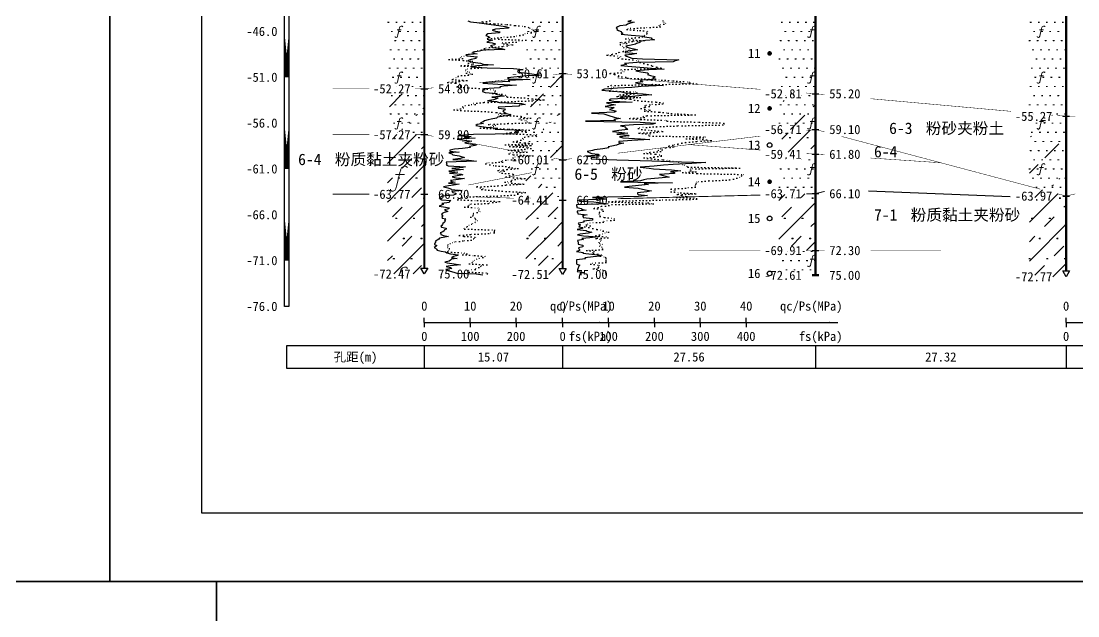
# Model space of a CAD drawing. Extents: x -37 to 3540, y -1485 to 297.
# Drawn here: x 659.1 to 889.5, y -601.5 to -471.7 of the extents above; entities that cross this region are included whole.
import ezdxf
from ezdxf.enums import TextEntityAlignment as Align

# ---------------------------------------------------------------- set-up
doc = ezdxf.new("R2010")
doc.units = 0
doc.linetypes.add('DOT', pattern=[6.35, 0, -6.35])
doc.layers.get('0').update_dxf_attribs({"linetype": 'CONTINUOUS'})
for name, color, linetype in [('CURVE', 200, 'CONTINUOUS'), ('FRAME', 7, 'CONTINUOUS'), ('HOLE', 41, 'CONTINUOUS'), ('RULER', 7, 'CONTINUOUS'), ('SAMPLE', 1, 'CONTINUOUS'), ('STRATUM', 241, 'CONTINUOUS')]:
    doc.layers.add(name, color=color, linetype=linetype)
doc.layers.add('HATCH', color=7, linetype='CONTINUOUS', lineweight=13)
doc.styles.add('ST', font='')
doc.styles.get('ST').set_extended_font_data('SimSun')
pattern_1 = [(82.875, (850.5993, -595.206), (0.000369, 10.0001764), [0.0893, -80.5337]), (143.13, (850.7003, -595.2818), (-29.999964, 20.000054), [0.12627, -49.87373]), (172.875, (850.8775, -595.304), (-70.000246, 9.99966), [0.17857, -80.44443]), (206.565, (851.056, -595.2147), (-9.9997, -9.99969), [0.19954, -22.16046]), (243.435, (851.145, -595.0363), (9e-06, -9.9997), [0.19954, -22.16146]), (255.964, (851.2345, -594.679), (-0.0002, -9.9995), [0.36813, -40.86287]), (255.964, (851.5445, -593.439), (-0.0002, -9.9995), [1.2784, -39.9526]), (255.964, (851.613, -593.165), (-0.0002, -9.9995), [0.28235, -40.94865]), (216.87, (851.8032, -592.9108), (-9.999982, -10.000018), [0.12627, -49.87373]), (243.435, (851.702, -592.9865), (9e-06, -9.9997), [0.19954, -22.16146]), (206.565, (851.9817, -592.8215), (-9.9997, -9.99969), [0.19954, -22.16046]), (172.875, (852.1589, -592.8437), (-70.000246, 9.99966), [0.17857, -80.44443]), (143.13, (852.26, -592.9194), (-29.999964, 20.000054), [0.12627, -49.87373]), (82.875, (852.2488, -593.008), (0.000369, 10.0001764), [0.0893, -80.5337]), (0, (851.104, -593.66), (0, 10), [0.89286, -9.10714]), (0, (851.4589, -594), (1, 2), [0, -1.75]), (0, (851.4339, -593.975), (1, 2), [0, -1.75]), (0, (851.4339, -594), (1, 2), [0, -1.75]), (0, (851.4089, -594), (1, 2), [0, -1.75]), (0, (851.4339, -594.025), (1, 2), [0, -1.75])]
pattern_2 = [(45, (851.434, -594), (-2e-06, 15.39996), [4.3383, -17.4406]), (45, (857.622, -587.777), (-2e-06, 15.39996), [4.3861, -17.3928]), (45, (862.582, -582.819), (-2e-06, 15.39996), [3.99, -17.789]), (26.565, (851.434, -586.3), (15.4, 15.4), [0.2123, -34.2231]), (36.87, (852.974, -584.76), (15.4, 15.4), [0.435, -76.565]), (315, (859.134, -578.653), (15.39996, 3e-06), [0.0727, -21.7062]), (26.565, (859.134, -594), (15.4, 15.4), [0.3184, -34.117]), (26.565, (860.674, -592.46), (15.4, 15.4), [0.2316, -34.2038]), (90, (861.444, -591.69), (-15.4, -1e-06), [0.0633, -15.3367]), (26.565, (862.214, -590.92), (15.4, 15.4), [0.2002, -68.6707]), (36.87, (863.754, -589.38), (15.4, 15.4), [0.2435, -76.7565]), (45, (865.294, -587.84), (-5e-07, 15.39996), [0.24, -21.5388]), (315, (866.645, -586.195), (15.39996, 3e-06), [0.0727, -21.7062]), (36.87, (854.514, -583.22), (15.4, 15.4), [0.2249, -76.7751]), (53.13, (856.054, -581.68), (30.8, 46.2), [0.2956, -76.7044]), (53.13, (857.594, -580.14), (30.8, 46.2), [0.2777, -76.7223])]
pattern_3 = [(45, (851.434, -594), (-4.24264, 4.24264), [10, 0]), (45, (852.495, -597.182), (-2.12132, 6.36396), [3, -3])]
pattern_4 = [(82.875, (849.5977, -596.6533), (0.00081, 22.00039), [0.1964, -177.1742]), (143.13, (849.82, -596.82), (-65.99992, 44.00012), [0.2778, -109.7222]), (172.875, (850.2098, -596.8687), (-154.00054, 21.999253), [0.3929, -176.9777]), (206.565, (850.602, -596.672), (-21.99935, -21.9993), [0.439, -48.753]), (243.435, (850.799, -596.28), (2e-05, -21.9993), [0.439, -48.7552]), (255.964, (850.995, -595.494), (-0.00044, -21.9989), [0.8099, -89.8983]), (255.964, (851.677, -592.7656), (-0.00044, -21.9989), [2.8124, -87.8958]), (255.964, (851.828, -592.163), (-0.00044, -21.9989), [0.6212, -90.087]), (216.87, (852.2465, -591.6037), (-21.99996, -22.00004), [0.2778, -109.7222]), (243.435, (852.024, -591.77), (2e-05, -21.9993), [0.439, -48.7552]), (206.565, (852.639, -591.407), (-21.99935, -21.9993), [0.439, -48.753]), (172.875, (853.029, -591.456), (-154.00054, 21.999253), [0.3929, -176.9777]), (143.13, (853.251, -591.6228), (-65.99992, 44.00012), [0.2778, -109.7222]), (82.875, (853.2268, -591.8177), (0.00081, 22.00039), [0.1964, -177.1742]), (0, (850.708, -593.252), (0, 22), [1.9643, -20.0357]), (0, (851.489, -594), (2.2, 4.4), [0, -3.85]), (0, (851.434, -593.945), (2.2, 4.4), [0, -3.85]), (0, (851.434, -594), (2.2, 4.4), [0, -3.85]), (0, (851.379, -594), (2.2, 4.4), [0, -3.85]), (0, (851.434, -594.055), (2.2, 4.4), [0, -3.85])]

# ---------------------------------------------------------------- blocks, each defined once
blk = doc.blocks.new('Arrow')
for points in [[(-3.984779, 0.348623), (0, 0), (-3.189535, 0)], [(-3.189535, 0), (0, 0), (-3.984779, -0.348623)]]:
    blk.add_solid(points)
blk = doc.blocks.new('SampleSoilUndisturbed')
at = {"const_width": 0.5}
blk.add_lwpolyline([(-0.25, 0, 1), (0.25, 0, 1)], format="xyb", close=True, dxfattribs=at)
blk = doc.blocks.new('SampleSoilDisturbed')
blk.add_circle((0, 0), 0.5)

msp = doc.modelspace()

# ---------------------------------------------------------------- hatches: boundary and pattern name
at = {"layer": 'HATCH'}
h = msp.add_hatch(dxfattribs=at)
h.set_pattern_fill('FS', color=142, style=0)
h.set_pattern_definition(pattern_1)
h.paths.add_polyline_path([(886.91, -465.3), (878.91, -465.6), (878.91, -491.78), (886.91, -492.5)])
h.paths.add_polyline_path([(874.85, -493.98), (884.4, -493.98), (884.4, -491.08), (874.85, -491.08)], flags=9)
h.paths.add_polyline_path([(874.84, -466.79), (884.4, -466.79), (884.4, -463.85), (874.84, -463.85)], flags=9)
h = msp.add_hatch(dxfattribs=at)
h.set_pattern_fill('FS', color=142, style=0)
h.set_pattern_definition(pattern_1)
h.paths.add_polyline_path([(747.02, -466.9), (739.02, -466.9), (739.02, -486.5), (747.02, -486.5)])
h.paths.add_polyline_path([(734.96, -487.99), (744.5, -487.99), (744.5, -485.09), (734.96, -485.09)], flags=9)
h.paths.add_polyline_path([(734.96, -468.39), (744.5, -468.39), (744.5, -465.49), (734.96, -465.49)], flags=9)
h = msp.add_hatch(dxfattribs=at)
h.set_pattern_fill('FS', color=142, style=0)
h.set_pattern_definition(pattern_1)
h.paths.add_polyline_path([(777.17, -468.99), (769.17, -468.43), (769.17, -484.07), (777.17, -483.19)])
h.paths.add_polyline_path([(765.1, -484.68), (774.65, -484.68), (774.65, -481.74), (765.1, -481.74)], flags=9)
h.paths.add_polyline_path([(765.1, -470.48), (774.65, -470.48), (774.65, -467.54), (765.1, -467.54)], flags=9)
h = msp.add_hatch(dxfattribs=at)
h.set_pattern_fill('FS', color=142, style=0)
h.set_pattern_definition(pattern_1)
h.paths.add_polyline_path([(832.28, -467.38), (824.28, -467.61), (824.28, -486.94), (832.28, -487.58)])
h.paths.add_polyline_path([(820.21, -489.07), (829.77, -489.07), (829.77, -486.13), (820.21, -486.13)], flags=9)
h.paths.add_polyline_path([(820.21, -468.86), (829.77, -468.86), (829.77, -465.95), (820.21, -465.95)], flags=9)
h = msp.add_hatch(dxfattribs=at)
h.set_pattern_fill('FS', color=142, style=0)
h.set_pattern_definition(pattern_1)
h.paths.add_polyline_path([(777.17, -483.19), (769.17, -484.07), (769.17, -500.53), (777.17, -501.99)])
h.paths.add_polyline_path([(759.47, -504.12), (786.15, -504.12), (786.15, -499.18), (759.47, -499.18)], flags=9)
h.paths.add_polyline_path([(765.1, -503.48), (774.65, -503.48), (774.65, -500.54), (765.1, -500.54)], flags=24)
h.paths.add_polyline_path([(765.1, -484.68), (774.65, -484.68), (774.65, -481.74), (765.1, -481.74)], flags=9)
h = msp.add_hatch(dxfattribs=at)
h.set_pattern_fill('SZFT', color=142, scale=2.2, style=0)
h.set_pattern_definition(pattern_2)
h.paths.add_polyline_path([(777.17, -483.19), (769.17, -484.07), (769.17, -500.53), (777.17, -501.99)])
h.paths.add_polyline_path([(759.47, -504.12), (786.15, -504.12), (786.15, -499.18), (759.47, -499.18)], flags=9)
h.paths.add_polyline_path([(765.1, -503.48), (774.65, -503.48), (774.65, -500.54), (765.1, -500.54)], flags=24)
h.paths.add_polyline_path([(765.1, -484.68), (774.65, -484.68), (774.65, -481.74), (765.1, -481.74)], flags=9)
h = msp.add_hatch(dxfattribs=at)
h.set_pattern_fill('FS', color=142, style=0)
h.set_pattern_definition(pattern_1)
h.paths.add_polyline_path([(747.02, -486.5), (739.02, -486.5), (739.02, -496.5), (747.02, -496.5)])
h.paths.add_polyline_path([(734.96, -497.99), (744.5, -497.99), (744.5, -495.09), (734.96, -495.09)], flags=9)
h.paths.add_polyline_path([(734.96, -487.99), (744.5, -487.99), (744.5, -485.09), (734.96, -485.09)], flags=9)
h = msp.add_hatch(dxfattribs=at)
h.set_pattern_fill('SZFT', color=142, scale=2.2, style=0)
h.set_pattern_definition(pattern_2)
h.paths.add_polyline_path([(747.02, -486.5), (739.02, -486.5), (739.02, -496.5), (747.02, -496.5)])
h.paths.add_polyline_path([(734.96, -497.99), (744.5, -497.99), (744.5, -495.09), (734.96, -495.09)], flags=9)
h.paths.add_polyline_path([(734.96, -487.99), (744.5, -487.99), (744.5, -485.09), (734.96, -485.09)], flags=9)
h = msp.add_hatch(dxfattribs=at)
h.set_pattern_fill('FS', color=142, style=0)
h.set_pattern_definition(pattern_1)
h.paths.add_polyline_path([(832.28, -487.58), (824.28, -486.94), (824.28, -496.34), (832.28, -495.38)])
h.paths.add_polyline_path([(820.21, -496.87), (829.77, -496.87), (829.77, -493.93), (820.21, -493.93)], flags=9)
h.paths.add_polyline_path([(820.21, -489.07), (829.77, -489.07), (829.77, -486.13), (820.21, -486.13)], flags=9)
h = msp.add_hatch(dxfattribs=at)
h.set_pattern_fill('SZFT', color=142, scale=2.2, style=0)
h.set_pattern_definition(pattern_2)
h.paths.add_polyline_path([(832.28, -487.58), (824.28, -486.94), (824.28, -496.34), (832.28, -495.38)])
h.paths.add_polyline_path([(820.21, -496.87), (829.77, -496.87), (829.77, -493.93), (820.21, -493.93)], flags=9)
h.paths.add_polyline_path([(820.21, -489.07), (829.77, -489.07), (829.77, -486.13), (820.21, -486.13)], flags=9)
h = msp.add_hatch(dxfattribs=at)
h.set_pattern_fill('FS', color=142, style=0)
h.set_pattern_definition(pattern_1)
h.paths.add_polyline_path([(886.91, -492.5), (878.91, -491.78), (878.91, -507.77), (886.91, -509.9)])
h.paths.add_polyline_path([(874.84, -511.39), (884.4, -511.39), (884.4, -508.45), (874.84, -508.45)], flags=9)
h.paths.add_polyline_path([(874.85, -493.98), (884.4, -493.98), (884.4, -491.08), (874.85, -491.08)], flags=9)
h = msp.add_hatch(dxfattribs=at)
h.set_pattern_fill('SZFT', color=142, scale=2.2, style=0)
h.set_pattern_definition(pattern_2)
h.paths.add_polyline_path([(886.91, -492.5), (878.91, -491.78), (878.91, -507.77), (886.91, -509.9)])
h.paths.add_polyline_path([(874.84, -511.39), (884.4, -511.39), (884.4, -508.45), (874.84, -508.45)], flags=9)
h.paths.add_polyline_path([(874.85, -493.98), (884.4, -493.98), (884.4, -491.08), (874.85, -491.08)], flags=9)
h = msp.add_hatch(dxfattribs=at)
h.set_pattern_fill('FZNT', color=32, style=0)
h.set_pattern_definition(pattern_3)
h.paths.add_polyline_path([(747.02, -496.5), (739.02, -496.5), (739.02, -509.5), (747.02, -509.5)])
h.paths.add_polyline_path([(734.95, -510.99), (744.51, -510.99), (744.51, -508.06), (734.95, -508.06)], flags=9)
h.paths.add_polyline_path([(734.96, -497.99), (744.5, -497.99), (744.5, -495.09), (734.96, -495.09)], flags=9)
h = msp.add_hatch(dxfattribs=at)
h.set_pattern_fill('FS', color=32, scale=2.2, style=0)
h.set_pattern_definition(pattern_4)
h.paths.add_polyline_path([(747.02, -496.5), (739.02, -496.5), (739.02, -509.5), (747.02, -509.5)])
h.paths.add_polyline_path([(734.95, -510.99), (744.51, -510.99), (744.51, -508.06), (734.95, -508.06)], flags=9)
h.paths.add_polyline_path([(734.96, -497.99), (744.5, -497.99), (744.5, -495.09), (734.96, -495.09)], flags=9)
h = msp.add_hatch(dxfattribs=at)
h.set_pattern_fill('FZNT', color=32, style=0)
h.set_pattern_definition(pattern_3)
h.paths.add_polyline_path([(832.28, -495.38), (824.28, -496.34), (824.28, -500.17), (832.28, -500.78)])
h.paths.add_polyline_path([(820.21, -502.27), (829.77, -502.27), (829.77, -499.33), (820.21, -499.33)], flags=9)
h.paths.add_polyline_path([(820.21, -496.87), (829.77, -496.87), (829.77, -493.93), (820.21, -493.93)], flags=9)
h = msp.add_hatch(dxfattribs=at)
h.set_pattern_fill('FS', color=32, scale=2.2, style=0)
h.set_pattern_definition(pattern_4)
h.paths.add_polyline_path([(832.28, -495.38), (824.28, -496.34), (824.28, -500.17), (832.28, -500.78)])
h.paths.add_polyline_path([(820.21, -502.27), (829.77, -502.27), (829.77, -499.33), (820.21, -499.33)], flags=9)
h.paths.add_polyline_path([(820.21, -496.87), (829.77, -496.87), (829.77, -493.93), (820.21, -493.93)], flags=9)
h = msp.add_hatch(dxfattribs=at)
h.set_pattern_fill('FS', color=142, style=0)
h.set_pattern_definition(pattern_1)
h.paths.add_polyline_path([(777.17, -501.99), (769.17, -500.53), (769.17, -504.66), (769.63, -505.02), (777.17, -510.79)])
h.paths.add_polyline_path([(759.47, -504.12), (786.15, -504.12), (786.15, -499.18), (759.47, -499.18)], flags=9)
h.paths.add_polyline_path([(765.1, -503.48), (774.65, -503.48), (774.65, -500.54), (765.1, -500.54)], flags=24)
h = msp.add_hatch(dxfattribs=at)
h.set_pattern_fill('FS', color=142, style=0)
h.set_pattern_definition(pattern_1)
h.paths.add_polyline_path([(832.28, -500.78), (824.28, -500.17), (824.28, -509.58), (832.28, -509.38)])
h.paths.add_polyline_path([(820.21, -510.87), (829.77, -510.87), (829.77, -507.93), (820.21, -507.93)], flags=9)
h.paths.add_polyline_path([(820.21, -502.27), (829.77, -502.27), (829.77, -499.33), (820.21, -499.33)], flags=9)
h = msp.add_hatch(dxfattribs=at)
h.set_pattern_fill('FZNT', color=32, style=0)
h.set_pattern_definition(pattern_3)
h.paths.add_polyline_path([(777.17, -510.79), (769.63, -505.02), (769.17, -504.66), (769.17, -526.99), (777.17, -526.99), (776.42, -525.69), (777.17, -525.69)])
h.paths.add_polyline_path([(765.1, -528.47), (774.65, -528.47), (774.65, -525.56), (765.1, -525.56)], flags=9)
h.paths.add_polyline_path([(765.1, -512.28), (774.65, -512.28), (774.65, -509.34), (765.1, -509.34)], flags=9)
h = msp.add_hatch(dxfattribs=at)
h.set_pattern_fill('FS', color=32, scale=2.2, style=0)
h.set_pattern_definition(pattern_4)
h.paths.add_polyline_path([(777.17, -510.79), (769.63, -505.02), (769.17, -504.66), (769.17, -526.99), (777.17, -526.99), (776.42, -525.69), (777.17, -525.69)])
h.paths.add_polyline_path([(765.1, -528.47), (774.65, -528.47), (774.65, -525.56), (765.1, -525.56)], flags=9)
h.paths.add_polyline_path([(765.1, -512.28), (774.65, -512.28), (774.65, -509.34), (765.1, -509.34)], flags=9)
h = msp.add_hatch(dxfattribs=at)
h.set_pattern_fill('FZNT', color=32, style=0)
h.set_pattern_definition(pattern_3)
h.paths.add_polyline_path([(747.02, -509.5), (739.02, -509.5), (739.02, -526.9), (747.02, -526.9), (746.27, -525.6), (747.02, -525.6)])
h.paths.add_polyline_path([(734.96, -528.39), (744.5, -528.39), (744.5, -525.49), (734.96, -525.49)], flags=9)
h.paths.add_polyline_path([(734.95, -510.99), (744.51, -510.99), (744.51, -508.06), (734.95, -508.06)], flags=9)
h = msp.add_hatch(dxfattribs=at)
h.set_pattern_fill('FS', color=32, scale=2.2, style=0)
h.set_pattern_definition(pattern_4)
h.paths.add_polyline_path([(747.02, -509.5), (739.02, -509.5), (739.02, -526.9), (747.02, -526.9), (746.27, -525.6), (747.02, -525.6)])
h.paths.add_polyline_path([(734.96, -528.39), (744.5, -528.39), (744.5, -525.49), (734.96, -525.49)], flags=9)
h.paths.add_polyline_path([(734.95, -510.99), (744.51, -510.99), (744.51, -508.06), (734.95, -508.06)], flags=9)
h = msp.add_hatch(dxfattribs=at)
h.set_pattern_fill('FZNT', color=32, style=0)
h.set_pattern_definition(pattern_3)
h.paths.add_polyline_path([(832.28, -509.38), (824.28, -509.58), (824.28, -521.78), (832.28, -521.78)])
h.paths.add_polyline_path([(820.21, -523.27), (829.77, -523.27), (829.77, -520.33), (820.21, -520.33)], flags=9)
h.paths.add_polyline_path([(820.21, -510.87), (829.77, -510.87), (829.77, -507.93), (820.21, -507.93)], flags=9)
h = msp.add_hatch(dxfattribs=at)
h.set_pattern_fill('FS', color=32, scale=2.2, style=0)
h.set_pattern_definition(pattern_4)
h.paths.add_polyline_path([(832.28, -509.38), (824.28, -509.58), (824.28, -521.78), (832.28, -521.78)])
h.paths.add_polyline_path([(820.21, -523.27), (829.77, -523.27), (829.77, -520.33), (820.21, -520.33)], flags=9)
h.paths.add_polyline_path([(820.21, -510.87), (829.77, -510.87), (829.77, -507.93), (820.21, -507.93)], flags=9)
h = msp.add_hatch(dxfattribs=at)
h.set_pattern_fill('FZNT', color=32, style=0)
h.set_pattern_definition(pattern_3)
h.paths.add_polyline_path([(886.91, -509.9), (878.91, -507.77), (878.91, -527.5), (886.91, -527.5), (886.16, -526.2), (886.91, -526.2)])
h.paths.add_polyline_path([(874.85, -528.98), (884.4, -528.98), (884.4, -526.08), (874.85, -526.08)], flags=9)
h.paths.add_polyline_path([(874.84, -511.39), (884.4, -511.39), (884.4, -508.45), (874.84, -508.45)], flags=9)
h = msp.add_hatch(dxfattribs=at)
h.set_pattern_fill('FS', color=32, scale=2.2, style=0)
h.set_pattern_definition(pattern_4)
h.paths.add_polyline_path([(886.91, -509.9), (878.91, -507.77), (878.91, -527.5), (886.91, -527.5), (886.16, -526.2), (886.91, -526.2)])
h.paths.add_polyline_path([(874.85, -528.98), (884.4, -528.98), (884.4, -526.08), (874.85, -526.08)], flags=9)
h.paths.add_polyline_path([(874.84, -511.39), (884.4, -511.39), (884.4, -508.45), (874.84, -508.45)], flags=9)
h = msp.add_hatch(dxfattribs=at)
h.set_pattern_fill('FS', color=142, style=0)
h.set_pattern_definition(pattern_1)
h.paths.add_polyline_path([(832.28, -521.78), (824.28, -521.78), (824.28, -527.18), (832.28, -527.18)])
h.paths.add_polyline_path([(820.21, -528.67), (829.77, -528.67), (829.77, -525.73), (820.21, -525.73)], flags=9)
h.paths.add_polyline_path([(820.21, -523.27), (829.77, -523.27), (829.77, -520.33), (820.21, -520.33)], flags=9)

# ---------------------------------------------------------------- linework, layer by layer
at = {"layer": 'CURVE', "color": 30, "linetype": 'Continuous'}
for points in [[(756.53, -471.7), (757.05, -471.9), (759.1, -472.1), (760.47, -472.3), (761.61, -472.5), (763.23, -472.7), (764.63, -472.9), (765.44, -473.1), (765.4, -473.3), (762.52, -473.5), (761.8, -473.7), (762.53, -473.9), (763.53, -474.1), (763.36, -474.3), (760.87, -474.5), (760.54, -474.7), (760.44, -474.9), (760.98, -475.1), (761.29, -475.3), (760.8, -475.5), (760.69, -475.7), (761.89, -475.9), (761.08, -476.1), (760.63, -476.3), (761.83, -476.5), (762.54, -476.7), (762.34, -476.9), (761.47, -477.1), (761.79, -477.3), (761.91, -477.5), (763.74, -477.7), (764.55, -477.9), (759.93, -478.1), (759.04, -478.3), (757.56, -478.5), (757.64, -478.7), (758.52, -478.9), (756.04, -479.1), (756.36, -479.3), (758.54, -479.5), (758.2, -479.7), (758.35, -479.9), (757.25, -480.1), (756.58, -480.3), (756.73, -480.5), (757.57, -480.7), (759.29, -480.9), (759.83, -481.1), (762.07, -481.3), (758.5, -481.5), (757.27, -481.7), (760.69, -481.9), (766.43, -482.1), (768.56, -482.3), (767.6, -482.5), (767.32, -482.7), (767.46, -482.9), (769.47, -483.1), (770.97, -483.3), (772.57, -483.5), (769.35, -483.7), (767.28, -483.9), (765.13, -484.1), (765.54, -484.3), (770.09, -484.5), (765.3, -484.7), (765.66, -484.9), (760.82, -485.1), (759.78, -485.3), (763.01, -485.5), (767.13, -485.7), (764.3, -485.9), (763.55, -486.1), (763.43, -486.3), (759.99, -486.5), (760.25, -486.7), (759.7, -486.9), (759.73, -487.1), (760.25, -487.3), (762.87, -487.5), (762.64, -487.7), (763.69, -487.9), (764.42, -488.1), (761.7, -488.3), (763.08, -488.5), (762.78, -488.7), (762.12, -488.9), (760.78, -489.1), (762.77, -489.3), (763.41, -489.5), (768.22, -489.7), (768.99, -489.9), (767.71, -490.1), (767.67, -490.3), (763.09, -490.5), (763.17, -490.7), (764.52, -490.9), (764.61, -491.1), (764.16, -491.3), (764.29, -491.5), (764.58, -491.7), (764.89, -491.9), (765.86, -492.1), (765.41, -492.3), (764.33, -492.5), (762.94, -492.7), (762.74, -492.9), (761.58, -493.1), (760.96, -493.3), (760.13, -493.5), (759.83, -493.7), (759.3, -493.9), (759.95, -494.1), (758.55, -494.3), (758.24, -494.5), (759.47, -494.7), (760.5, -494.9), (762.97, -495.1), (762.49, -495.3), (768.67, -495.5), (767.33, -495.7), (766.79, -495.9), (767.43, -496.1), (767.19, -496.3), (757.73, -496.5), (754.51, -496.7), (757.2, -496.9), (755.83, -497.1), (758.08, -497.3), (754.16, -497.5), (755.81, -497.7), (757.38, -497.9), (756.36, -498.1), (755.83, -498.3), (757.04, -498.5), (758.39, -498.7), (758.02, -498.9), (756.89, -499.1), (757.08, -499.3), (755.34, -499.5), (753.63, -499.7), (752.59, -499.9), (752.61, -500.1), (754.58, -500.3), (752.38, -500.5), (753, -500.7), (753.2, -500.9), (754.61, -501.1), (755.06, -501.3), (755.77, -501.5), (754.89, -501.7), (753.26, -501.9), (756.73, -502.1), (758.38, -502.3), (751.77, -502.5), (751.82, -502.7), (751.92, -502.9), (751.75, -503.1), (752.23, -503.3), (755.99, -503.5), (755.4, -503.7), (753.03, -503.9), (755.58, -504.1), (753.59, -504.3), (752.38, -504.5), (754.32, -504.7), (752.5, -504.9), (755.04, -505.1), (755.42, -505.3), (754.21, -505.5), (753.09, -505.7), (753.92, -505.9), (755.79, -506.1), (754.5, -506.3), (752.71, -506.5), (753.04, -506.7), (753.73, -506.9), (752.26, -507.1), (754.61, -507.3), (753.35, -507.5), (752.31, -507.7), (751.19, -507.9), (752.13, -508.1), (752.78, -508.3), (752.84, -508.5), (755.25, -508.7), (753.01, -508.9), (753.23, -509.1), (753.86, -509.3), (753.88, -509.5), (753.37, -509.7), (750.92, -509.9), (750.69, -510.1), (750.24, -510.3), (750.49, -510.5), (750.84, -510.7), (752.78, -510.9), (752.54, -511.1), (752.4, -511.3), (750.83, -511.5), (751.18, -511.7), (750.74, -511.9), (750.22, -512.1), (751.61, -512.3), (752.4, -512.5), (752.39, -512.7), (751.44, -512.9), (751.85, -513.1), (752.14, -513.3), (751.38, -513.5), (750.93, -513.7), (750.74, -513.9), (750.99, -514.1), (751, -514.3), (750.8, -514.5), (750.93, -514.7), (751.7, -514.9), (751.44, -515.1), (751.55, -515.3), (751.47, -515.5), (751.31, -515.7), (751.05, -515.9), (750.99, -516.1), (750.85, -516.3), (750.61, -516.5), (750.78, -516.7), (751.79, -516.9), (751.8, -517.1), (751.43, -517.3), (751.35, -517.5), (751.05, -517.7), (750.44, -517.9), (750.62, -518.1), (750.6, -518.3), (751.22, -518.5), (752.27, -518.7), (751.48, -518.9), (750.32, -519.1), (750.21, -519.3), (749.81, -519.5), (749.54, -519.7), (749.38, -519.9), (749.44, -520.1), (749.25, -520.3), (749.22, -520.5), (749.72, -520.7), (749.54, -520.9), (749.19, -521.1), (749.45, -521.3), (749.7, -521.5), (749.81, -521.7), (750.69, -521.9), (751.65, -522.1), (751.96, -522.3), (752.7, -522.5), (754.39, -522.7), (754.34, -522.9), (753.36, -523.1), (752.97, -523.3), (754.18, -523.5), (752.91, -523.7), (752.71, -523.9), (752.41, -524.1), (751.52, -524.3), (751.99, -524.5), (753.52, -524.7), (754.87, -524.9), (752.68, -525.1), (751.78, -525.3), (752.75, -525.5), (752.98, -525.7), (751.74, -525.9), (751.84, -526.1), (752.63, -526.3), (753.47, -526.5), (754.11, -526.7), (758.34, -526.9), (759.76, -527.1)], [(792.09, -471.59), (791.4, -471.79), (792.74, -471.99), (791.96, -472.19), (791.34, -472.39), (790.99, -472.59), (789.6, -472.79), (789.18, -472.99), (788.82, -473.19), (789.06, -473.39), (788.97, -473.59), (789.34, -473.79), (789.94, -473.99), (789.97, -474.19), (790.28, -474.39), (789.93, -474.59), (792.09, -474.79), (794.85, -474.99), (795.02, -475.19), (796.53, -475.39), (796.54, -475.59), (797.17, -475.79), (795.21, -475.99), (793.96, -476.19), (794, -476.39), (793.3, -476.59), (793.06, -476.79), (792.11, -476.99), (790.91, -477.19), (791.24, -477.39), (791.7, -477.59), (792.68, -477.79), (793.45, -477.99), (791.92, -478.19), (790.82, -478.39), (790.82, -478.59), (793.35, -478.79), (792.28, -478.99), (790.69, -479.19), (791.08, -479.39), (791.65, -479.59), (792.28, -479.79), (794.58, -479.99), (802.46, -480.19), (801.7, -480.39), (801.26, -480.59), (793.39, -480.79), (790.67, -480.99), (791.09, -481.19), (789.85, -481.39), (791.41, -481.59), (793.96, -481.79), (796.55, -481.99), (799.31, -482.19), (795.93, -482.39), (793.1, -482.59), (794.24, -482.79), (795.7, -482.99), (795.79, -483.19), (795.69, -483.39), (796.35, -483.59), (797.29, -483.79), (797.23, -483.99), (796.78, -484.19), (797.49, -484.39), (794.54, -484.59), (794.03, -484.79), (794.65, -484.99), (793.06, -485.19), (794.33, -485.39), (795.44, -485.59), (799.12, -485.79), (794.26, -485.99), (792.26, -486.19), (789.12, -486.39), (786.29, -486.59), (785.68, -486.79), (788.21, -486.99), (790.03, -487.19), (790.78, -487.39), (794.73, -487.59), (796.6, -487.79), (794.44, -487.99), (792.39, -488.19), (789.81, -488.39), (790.64, -488.59), (787.69, -488.79), (787.34, -488.99), (788.29, -489.19), (792.29, -489.39), (786.74, -489.59), (787.53, -489.79), (788.67, -489.99), (787.27, -490.19), (786.41, -490.39), (788.42, -490.59), (788.04, -490.79), (787.36, -490.99), (788.06, -491.19), (788.8, -491.39), (788.45, -491.59), (783.45, -491.79), (786.14, -491.99), (786.78, -492.19), (787.45, -492.39), (788.17, -492.59), (788.61, -492.79), (789.76, -492.99), (788.36, -493.19), (788.71, -493.39), (782.17, -493.59), (794.06, -493.79), (797.43, -493.99), (796.81, -494.19), (792.62, -494.39), (789.76, -494.59), (790.97, -494.79), (790.77, -494.99), (791.13, -495.19), (791.4, -495.39), (789.44, -495.59), (788.01, -495.79), (789.44, -495.99), (791.36, -496.19), (788.97, -496.39), (791.43, -496.59), (791.68, -496.79), (789.57, -496.99), (790.28, -497.19), (794.17, -497.39), (796.15, -497.59), (792.28, -497.79), (789.45, -497.99), (789.41, -498.19), (790.53, -498.39), (789.38, -498.59), (788.92, -498.79), (787.88, -498.99), (787.11, -499.19), (787.2, -499.39), (785.92, -499.59), (784.1, -499.79), (783.7, -499.99), (782.53, -500.19), (782.92, -500.39), (783.52, -500.59), (784.92, -500.79), (785.09, -500.99), (782.46, -501.19), (784.95, -501.39), (783.36, -501.59), (783.35, -501.79), (788.95, -501.99), (796.61, -502.19), (800.47, -502.39), (808.37, -502.59), (805.3, -502.79), (801.24, -502.99), (799.17, -503.19), (797.1, -503.39), (794.06, -503.59), (796.02, -503.79), (796.97, -503.99), (800.93, -504.19), (802.9, -504.39), (800.71, -504.59), (801.6, -504.79), (801.51, -504.99), (798.31, -505.19), (799.08, -505.39), (799.63, -505.59), (800.39, -505.79), (798.04, -505.99), (795.52, -506.19), (794.84, -506.39), (794.13, -506.59), (789.75, -506.79), (801.12, -506.99), (794.95, -507.19), (795.85, -507.39), (793.71, -507.59), (791.66, -507.79), (790.64, -507.99), (793.61, -508.19), (794.57, -508.39), (795.56, -508.59), (796.51, -508.79), (795.49, -508.99), (793.48, -509.19), (793.51, -509.39), (793.61, -509.59), (795.65, -509.79), (793.67, -509.99), (783.68, -510.19), (785.72, -510.39), (786.81, -510.59), (780.83, -510.79), (780.85, -510.99), (783.99, -511.19), (785.55, -511.39), (787.09, -511.59), (780.19, -511.79), (780.22, -511.99), (780.27, -512.19), (780.27, -512.39), (781.29, -512.59), (781.3, -512.79), (782.3, -512.99), (780.32, -513.19), (780.32, -513.39), (780.47, -513.59), (780.49, -513.79), (782.5, -513.99), (781.53, -514.19), (781.61, -514.39), (781.64, -514.59), (783.67, -514.79), (783.65, -514.99), (783.68, -515.19), (781.68, -515.39), (781.89, -515.59), (780.64, -515.79), (780.57, -515.99), (781.07, -516.19), (780.84, -516.39), (780.68, -516.59), (781.55, -516.79), (781.43, -516.99), (780.33, -517.19), (782.26, -517.39), (782.52, -517.59), (783.56, -517.79), (782.71, -517.99), (781.01, -518.19), (780.39, -518.39), (781.75, -518.59), (784.89, -518.79), (783.12, -518.99), (781.32, -519.19), (781.73, -519.39), (780.43, -519.59), (780.5, -519.79), (780.55, -519.99), (780.55, -520.19), (780.56, -520.39), (781.57, -520.59), (781.58, -520.79), (781.59, -520.99), (780.62, -521.19), (780.68, -521.39), (780.82, -521.59), (780.85, -521.79), (780.19, -521.99), (781.73, -522.19), (781.59, -522.39), (783.52, -522.59), (785.42, -522.79), (785.35, -522.99), (783.85, -523.19), (782.02, -523.39), (782.12, -523.59), (780.17, -523.79), (780.2, -523.99), (780.21, -524.19), (780.21, -524.39), (780.22, -524.59), (780.27, -524.79), (780.94, -524.99), (780.7, -525.19), (780.61, -525.39), (780.53, -525.59), (780.49, -525.79), (780.43, -525.99), (780.4, -526.19), (780.32, -526.39), (781.99, -526.59), (781.06, -526.79), (781.1, -526.99), (781.12, -527.19)]]:
    msp.add_lwpolyline(points, dxfattribs=at)
at = {"layer": 'CURVE', "color": 100, "linetype": 'DOT', "ltscale": 0.1}
for points in [[(761.32, -471.7), (759.61, -471.9), (759.14, -472.1), (762.39, -472.3), (765.08, -472.5), (766.92, -472.7), (768.96, -472.9), (769.76, -473.1), (769.99, -473.3), (770.42, -473.5), (770.83, -473.7), (771.77, -473.9), (770.31, -474.1), (770.28, -474.3), (769.01, -474.5), (768.59, -474.7), (767.84, -474.9), (766.63, -475.1), (763.8, -475.3), (761.66, -475.5), (763.24, -475.7), (769.11, -475.9), (767.7, -476.1), (767.01, -476.3), (763.95, -476.5), (764.38, -476.7), (766.22, -476.9), (765.05, -477.1), (763.98, -477.3), (761.25, -477.5), (760.11, -477.7), (761.02, -477.9), (759.42, -478.1), (758.06, -478.3), (757.97, -478.5), (757.45, -478.7), (756.79, -478.9), (756.16, -479.1), (756.42, -479.3), (755.21, -479.5), (754.82, -479.7), (755.34, -479.9), (752.43, -480.1), (755.58, -480.3), (757.5, -480.5), (757.08, -480.7), (756.68, -480.9), (757.78, -481.1), (757.34, -481.3), (755.06, -481.5), (758.95, -481.7), (759.51, -481.9), (757.26, -482.1), (756.11, -482.3), (756.01, -482.5), (756.42, -482.7), (756.83, -482.9), (756.23, -483.1), (757.42, -483.3), (756.6, -483.5), (754.36, -483.7), (754.37, -483.9), (753.95, -484.1), (753.35, -484.3), (753.16, -484.5), (756.28, -484.7), (754.65, -484.9), (752.16, -485.1), (753.88, -485.3), (754.67, -485.5), (754.93, -485.7), (754.96, -485.9), (754.16, -486.1), (756.74, -486.3), (759.96, -486.5), (762, -486.7), (762.49, -486.9), (762.39, -487.1), (762.44, -487.3), (761.93, -487.5), (763.91, -487.7), (764.73, -487.9), (764.89, -488.1), (765.17, -488.3), (768.89, -488.5), (770.61, -488.7), (773.1, -488.9), (770.51, -489.1), (766.06, -489.3), (759.9, -489.5), (757.64, -489.7), (758.09, -489.9), (756.71, -490.1), (755.33, -490.3), (755.37, -490.5), (755.6, -490.7), (754.9, -490.9), (753.51, -491.1), (755.84, -491.3), (761, -491.5), (762.83, -491.7), (764.61, -491.9), (763.11, -492.1), (763.59, -492.3), (768.11, -492.5), (768.11, -492.7), (770.15, -492.9), (767.59, -493.1), (768.21, -493.3), (769.24, -493.5), (769.4, -493.7), (769.86, -493.9), (765.2, -494.1), (761.06, -494.3), (762.51, -494.5), (762.14, -494.7), (761.55, -494.9), (759.23, -495.1), (765.5, -495.3), (769.88, -495.5), (769.07, -495.7), (767.45, -495.9), (765.75, -496.1), (764.26, -496.3), (771.46, -496.5), (771.33, -496.7), (769.69, -496.9), (768.87, -497.1), (768.38, -497.3), (768.65, -497.5), (768.08, -497.7), (767.23, -497.9), (766.48, -498.1), (768.97, -498.3), (770.54, -498.5), (764.73, -498.7), (770.2, -498.9), (765.63, -499.1), (769.6, -499.3), (770.27, -499.5), (768.91, -499.7), (765.37, -499.9), (768.94, -500.1), (769.36, -500.3), (765.79, -500.5), (765.51, -500.7), (766.54, -500.9), (770.7, -501.1), (767.58, -501.3), (766.32, -501.5), (766.33, -501.7), (766.78, -501.9), (764.8, -502.1), (763.73, -502.3), (764.08, -502.5), (760.72, -502.7), (760.44, -502.9), (761.31, -503.1), (762.59, -503.3), (765.64, -503.5), (765.42, -503.7), (767.43, -503.9), (764.97, -504.1), (763.15, -504.3), (764.44, -504.5), (763.31, -504.7), (763.97, -504.9), (766.51, -505.1), (766.42, -505.3), (765.55, -505.5), (764.86, -505.7), (766.49, -505.9), (768.91, -506.1), (766.85, -506.3), (765.95, -506.5), (765.97, -506.7), (764.62, -506.9), (766.06, -507.1), (768.64, -507.3), (764.68, -507.5), (763.07, -507.7), (758.44, -507.9), (759.26, -508.1), (759.81, -508.3), (759.59, -508.5), (762.53, -508.7), (764.88, -508.9), (768.97, -509.1), (767.32, -509.3), (767.39, -509.5), (766.67, -509.7), (762.88, -509.9), (755.84, -510.1), (755.29, -510.3), (754.39, -510.5), (754.34, -510.7), (758.6, -510.9), (763.44, -511.1), (761.98, -511.3), (760.94, -511.5), (757.02, -511.7), (756.78, -511.9), (756.6, -512.1), (755.83, -512.3), (758.7, -512.5), (759.05, -512.7), (758.87, -512.9), (758.8, -513.1), (759.18, -513.3), (758.52, -513.5), (757.73, -513.7), (757.65, -513.9), (757.65, -514.1), (757.57, -514.3), (757.13, -514.5), (758.15, -514.7), (758.12, -514.9), (758.24, -515.1), (758.67, -515.3), (758.13, -515.5), (758.12, -515.7), (757.6, -515.9), (757.34, -516.1), (756.81, -516.3), (756.38, -516.5), (756.25, -516.7), (755.65, -516.9), (755.88, -517.1), (762.34, -517.3), (762.25, -517.5), (762.25, -517.7), (762.26, -517.9), (760.99, -518.1), (757.02, -518.3), (754.71, -518.5), (755.76, -518.7), (758.23, -518.9), (757.93, -519.1), (757.78, -519.3), (757.23, -519.5), (755.41, -519.7), (753.63, -519.9), (753.16, -520.1), (752.7, -520.3), (752.19, -520.5), (752.05, -520.7), (752.24, -520.9), (752.08, -521.1), (752.44, -521.3), (752.49, -521.5), (752.34, -521.7), (752.07, -521.9), (752.18, -522.1), (755.65, -522.3), (756.28, -522.5), (755.4, -522.7), (758.05, -522.9), (760.26, -523.1), (759.77, -523.3), (758.99, -523.5), (758.44, -523.7), (757.95, -523.9), (757.65, -524.1), (757.45, -524.3), (757.47, -524.5), (756.84, -524.7), (760.65, -524.9), (759.58, -525.1), (759.31, -525.3), (758.88, -525.5), (758.17, -525.7), (758.11, -525.9), (756.69, -526.1), (756.5, -526.3), (756.78, -526.5), (760.85, -526.7), (760.75, -526.9), (760.75, -527.1)], [(799.03, -471.59), (799.03, -471.79), (799.22, -471.99), (799.66, -472.19), (799.24, -472.39), (798.11, -472.59), (798.28, -472.79), (798.45, -472.99), (794.95, -473.19), (791.47, -473.39), (791.23, -473.59), (794.04, -473.79), (795.74, -473.99), (795.44, -474.19), (795.49, -474.39), (795.5, -474.59), (795.02, -474.79), (795.11, -474.99), (794.59, -475.19), (792.99, -475.39), (790.93, -475.59), (791.77, -475.79), (794.92, -475.99), (792.34, -476.19), (789.79, -476.39), (791.08, -476.59), (789.69, -476.79), (789.72, -476.99), (790.2, -477.19), (790.41, -477.39), (790.49, -477.59), (790.92, -477.79), (791.57, -477.99), (791.95, -478.19), (790.37, -478.39), (789.39, -478.59), (788.82, -478.79), (787.91, -478.99), (786.9, -479.19), (789.81, -479.39), (789.65, -479.59), (789.28, -479.79), (790.2, -479.99), (792.46, -480.19), (793.68, -480.39), (794.15, -480.59), (794.05, -480.79), (794.86, -480.99), (795.7, -481.19), (796.5, -481.39), (796.75, -481.59), (797.7, -481.79), (798.65, -481.99), (792.95, -482.19), (789.68, -482.39), (790.14, -482.59), (790.57, -482.79), (789.92, -482.99), (787.51, -483.19), (788.57, -483.39), (789.31, -483.59), (789.35, -483.79), (791.02, -483.99), (791.4, -484.19), (795.93, -484.39), (798.76, -484.59), (801.34, -484.79), (804.7, -484.99), (804.87, -485.19), (806.32, -485.39), (796.71, -485.59), (787.7, -485.79), (787.09, -485.99), (788.33, -486.19), (787.69, -486.39), (787.74, -486.59), (787.46, -486.79), (787.47, -486.99), (792.94, -487.19), (793.37, -487.39), (792.66, -487.59), (789.68, -487.79), (791.58, -487.99), (789.05, -488.19), (794.06, -488.39), (790.16, -488.59), (792.02, -488.79), (792.82, -488.99), (794.4, -489.19), (797.64, -489.39), (799.13, -489.59), (798.94, -489.79), (796.15, -489.99), (795.14, -490.19), (796.02, -490.39), (794.98, -490.59), (794.26, -490.79), (795.05, -490.99), (796.16, -491.19), (795.09, -491.39), (798.32, -491.59), (800.17, -491.79), (802.27, -491.99), (806.05, -492.19), (795.48, -492.39), (794.65, -492.59), (794.92, -492.79), (791.82, -492.99), (794.27, -493.19), (799.75, -493.39), (800, -493.59), (807, -493.79), (812.29, -493.99), (812.45, -494.19), (812.05, -494.39), (802.16, -494.59), (797.66, -494.79), (794.01, -494.99), (793.71, -495.19), (794.45, -495.39), (796.52, -495.59), (798.94, -495.79), (797.8, -495.99), (793.82, -496.19), (796.39, -496.39), (795.85, -496.59), (796.13, -496.79), (808.3, -496.99), (807.78, -497.19), (804.14, -497.39), (807.76, -497.59), (809.56, -497.79), (806.3, -497.99), (803.93, -498.19), (803.12, -498.39), (802.28, -498.59), (801.19, -498.79), (800.31, -498.99), (801.3, -499.19), (799.62, -499.39), (798.44, -499.59), (798.86, -499.79), (797.93, -499.99), (798.49, -500.19), (796.19, -500.39), (794.91, -500.59), (797.51, -500.79), (798.61, -500.99), (798.63, -501.19), (797.05, -501.39), (794.95, -501.59), (796.55, -501.79), (799.15, -501.99), (800.44, -502.19), (801.83, -502.39), (802.43, -502.59), (802.9, -502.79), (803.3, -502.99), (803.64, -503.19), (804.19, -503.39), (804.52, -503.59), (815.75, -503.79), (804.98, -503.99), (805.21, -504.19), (805.03, -504.39), (806.23, -504.59), (803.37, -504.79), (806.56, -504.99), (816.58, -505.19), (816.33, -505.39), (816.12, -505.59), (815.8, -505.79), (815.13, -505.99), (814.39, -506.19), (813.57, -506.39), (809, -506.59), (806.49, -506.79), (806.32, -506.99), (806.23, -507.19), (806.11, -507.39), (806.08, -507.59), (806.06, -507.79), (806.04, -507.99), (803.92, -508.19), (800.81, -508.39), (801.69, -508.59), (801.48, -508.79), (800.79, -508.99), (802.92, -509.19), (806.13, -509.39), (802.17, -509.59), (803.18, -509.79), (804.19, -509.99), (802.03, -510.19), (806.33, -510.39), (806.34, -510.59), (798.37, -510.79), (789.53, -510.99), (787.2, -511.19), (795.79, -511.39), (796.87, -511.59), (787.91, -511.79), (787.22, -511.99), (785.53, -512.19), (784.93, -512.39), (784.04, -512.59), (785.94, -512.79), (785.74, -512.99), (785.98, -513.19), (785.14, -513.39), (785.17, -513.59), (785.07, -513.79), (785.22, -513.99), (785.31, -514.19), (785.35, -514.39), (786.35, -514.59), (788.37, -514.79), (788.38, -514.99), (788.37, -515.19), (786.24, -515.39), (786.03, -515.59), (783.18, -515.79), (782.63, -515.99), (782.36, -516.19), (783.16, -516.39), (782.01, -516.59), (782.88, -516.79), (783.75, -516.99), (784.7, -517.19), (785.98, -517.39), (786, -517.59), (787.16, -517.79), (786.45, -517.99), (785.93, -518.19), (785.23, -518.39), (784.39, -518.59), (786.67, -518.79), (787, -518.99), (784.47, -519.19), (785.46, -519.39), (785.52, -519.59), (785.52, -519.79), (785.02, -519.99), (785.15, -520.19), (785.85, -520.39), (785.52, -520.59), (785.15, -520.79), (785.64, -520.99), (785.76, -521.19), (785.84, -521.39), (785.88, -521.59), (782.45, -521.79), (784.13, -521.99), (783.71, -522.19), (783.9, -522.39), (784.82, -522.59), (785.79, -522.79), (785.41, -522.99), (786.46, -523.19), (786.57, -523.39), (786.58, -523.59), (786.6, -523.79), (786.58, -523.99), (786.58, -524.19), (786.58, -524.39), (783.73, -524.59), (783.33, -524.79), (785.14, -524.99), (785.06, -525.19), (784.97, -525.39), (784.93, -525.59), (783.89, -525.79), (785.87, -525.99), (785.91, -526.19), (786.46, -526.39), (786.51, -526.59), (786.53, -526.79), (786.54, -526.99), (786.54, -527.19)]]:
    msp.add_lwpolyline(points, dxfattribs=at)
at = {"layer": 'FRAME', "color": 245, "linetype": 'Continuous'}
for p, q in [((678.45, -594), (678.45, -297)), ((678.45, -297), (678.45, -594)), ((-37.39, -594), (678.45, -594)), ((701.72, -594), (-37.39, -594)), ((678.45, -594), (1463.01, -594)), ((701.72, -891), (701.72, -594)), ((1414.49, -594), (701.72, -594)), ((701.72, -594), (701.72, -891))]:
    msp.add_line(p, q, dxfattribs=at)
at = {"layer": 'FRAME', "linetype": 'Continuous'}
for p, q in [((698.45, -312), (698.45, -579)), ((698.45, -579), (1251.43, -579))]:
    msp.add_line(p, q, dxfattribs=at)
at = {"layer": 'HOLE', "linetype": 'Continuous', "const_width": 0.5}
for points in [[(747.02, -376.9), (747.02, -525.6)], [(777.17, -376.99), (777.17, -525.69)], [(832.28, -377.18), (832.28, -527.18)], [(886.91, -377.5), (886.91, -526.2)], [(831.53, -527.18), (833.03, -527.18)]]:
    msp.add_lwpolyline(points, dxfattribs=at)
at = {"layer": 'HOLE', "linetype": 'Continuous'}
for points in [[(776.42, -483.19), (777.92, -483.19)], [(746.27, -486.5), (747.77, -486.5)], [(831.53, -487.58), (833.03, -487.58)], [(886.16, -492.5), (887.66, -492.5)], [(746.27, -496.5), (747.77, -496.5)], [(831.53, -495.38), (833.03, -495.38)], [(776.42, -501.99), (777.92, -501.99)], [(831.53, -500.78), (833.03, -500.78)], [(746.27, -509.5), (747.77, -509.5)], [(776.42, -510.79), (777.92, -510.79)], [(831.53, -509.38), (833.03, -509.38)], [(886.16, -509.9), (887.66, -509.9)], [(831.53, -521.78), (833.03, -521.78)]]:
    msp.add_lwpolyline(points, dxfattribs=at)
for points in [[(746.27, -525.6), (747.77, -525.6), (747.02, -526.9)], [(776.42, -525.69), (777.92, -525.69), (777.17, -526.99)], [(886.16, -526.2), (887.66, -526.2), (886.91, -527.5)]]:
    msp.add_lwpolyline(points, close=True, dxfattribs=at)
at = {"layer": 'RULER', "linetype": 'Continuous'}
for points in [[(716.52, -373.97), (717.52, -373.97), (717.52, -533.97), (716.52, -533.97)], [(717.02, -542.5), (747.02, -542.5), (747.02, -547.5), (717.02, -547.5)]]:
    msp.add_lwpolyline(points, close=True, dxfattribs=at)
at = {"layer": 'RULER', "linetype": 'Continuous', "const_width": 1}
for points in [[(717.02, -473.97), (717.02, -483.97)], [(717.02, -493.97), (717.02, -503.97)], [(717.02, -513.97), (717.02, -523.97)]]:
    msp.add_lwpolyline(points, close=True, dxfattribs=at)
at = {"layer": 'RULER', "linetype": 'Continuous'}
for points in [[(747.02, -537.5), (747.02, -536.5)], [(757.02, -537.5), (757.02, -536.5)], [(767.02, -537.5), (767.02, -536.5)], [(777.17, -537.5), (777.17, -536.5)], [(787.17, -537.5), (787.17, -536.5)], [(797.17, -537.5), (797.17, -536.5)], [(807.17, -537.5), (807.17, -536.5)], [(817.17, -537.5), (817.17, -536.5)], [(886.91, -537.5), (886.91, -536.5)], [(747.02, -537.5), (787.02, -537.5)], [(747.02, -537.5), (747.02, -538.5)], [(757.02, -537.5), (757.02, -538.5)], [(767.02, -537.5), (767.02, -538.5)], [(777.17, -537.5), (837.17, -537.5)], [(777.17, -537.5), (777.17, -538.5)], [(787.17, -537.5), (787.17, -538.5)], [(797.17, -537.5), (797.17, -538.5)], [(807.17, -537.5), (807.17, -538.5)], [(817.17, -537.5), (817.17, -538.5)], [(886.91, -537.5), (936.91, -537.5)], [(886.91, -537.5), (886.91, -538.5)], [(747.02, -542.5), (777.17, -542.5), (777.17, -547.5), (747.02, -547.5)], [(777.17, -542.5), (832.28, -542.5), (832.28, -547.5), (777.17, -547.5)], [(832.28, -542.5), (886.91, -542.5), (886.91, -547.5), (832.28, -547.5)], [(886.91, -542.5), (943.55, -542.5), (943.55, -547.5), (886.91, -547.5)]]:
    msp.add_lwpolyline(points, dxfattribs=at)
at = {"layer": 'STRATUM', "linetype": 'Continuous'}
for points, const_width in [([(775.17, -483.41), (777.17, -483.19), (779.17, -483.35)], 0.1), ([(759.02, -485.18), (762.09, -484.85), (765.17, -484.51)], 0.1), ([(789.17, -484.14), (804.72, -485.38), (820.28, -486.62)], 0.1), ([(727.02, -486.5), (735.02, -486.5)], 0.1), ([(745.02, -486.5), (747.02, -486.5), (749.02, -486.28)], 0.1), ([(830.28, -487.42), (832.28, -487.58), (834.28, -487.76)], 0.1), ([(844.28, -488.66), (859.6, -490.04), (874.91, -491.42)], 0.1), ([(884.91, -492.32), (886.91, -492.5), (888.91, -492.46)], 0.1), ([(727.02, -496.5), (735.02, -496.5)], 0.1), ([(745.02, -496.5), (747.02, -496.5), (749.02, -496.87)], 0.1), ([(789.17, -500.55), (804.72, -498.68), (820.28, -496.82)], 0.1), ([(830.28, -495.62), (832.28, -495.38), (834.28, -495.91)], 0.1), ([(837.92, -496.88), (859.6, -502.64), (881.27, -508.4)], 0.1), ([(755.26, -498), (762.09, -499.25), (768.92, -500.49)], 0.1), ([(804.72, -498.68), (818.5, -499.73), (820.28, -499.87)], 0.1), ([(775.17, -501.62), (777.17, -501.99), (779.17, -501.75)], 0.1), ([(830.28, -500.63), (832.28, -500.78), (834.28, -500.91)], 0.1), ([(844.28, -501.6), (845.94, -501.71), (859.6, -502.64)], 0.1), ([(756.64, -507.49), (770.41, -504.8)], 0.1), ([(830.28, -509.43), (832.28, -509.38), (834.28, -508.88)], 0.2), ([(727.02, -509.5), (735.02, -509.5)], 0.2), ([(766.53, -510.37), (757.6, -510.06)], 0.1), ([(789.17, -510.48), (804.72, -510.08), (820.28, -509.68)], 0.2), ([(884.91, -509.37), (886.91, -509.9), (888.91, -509.43)], 0.1), ([(804.72, -521.78), (818.5, -521.78), (820.28, -521.78)], 0.1), ([(830.28, -521.78), (832.28, -521.78), (834.28, -521.78)], 0.1), ([(844.28, -521.78), (845.94, -521.78), (859.6, -521.78)], 0.1)]:
    msp.add_lwpolyline(points, dxfattribs=dict(at, const_width=const_width))
at = {"layer": 'STRATUM'}
msp.add_lwpolyline([(843.8, -508.73), (874.72, -510.01)], dxfattribs=at)

# ---------------------------------------------------------------- block references
at = {"layer": 'RULER', "xscale": 0.5, "yscale": 0.5, "zscale": 0.5}
for p in [(787.02, -537.5), (837.17, -537.5)]:
    msp.add_blockref('Arrow', p, dxfattribs=at)
at = {"layer": 'SAMPLE'}
for name, p in [('SampleSoilUndisturbed', (822.28, -478.78)), ('SampleSoilUndisturbed', (822.28, -490.78)), ('SampleSoilDisturbed', (822.28, -498.78)), ('SampleSoilUndisturbed', (822.28, -506.78)), ('SampleSoilDisturbed', (822.28, -514.78)), ('SampleSoilDisturbed', (822.28, -526.78))]:
    msp.add_blockref(name, p, dxfattribs=at)

# ---------------------------------------------------------------- texts
at = {"layer": 'HOLE', "style": 'ST'}
for s, p in [('-50.61', (774.17, -483.19)), ('-52.27', (744.02, -486.5)), ('-52.81', (829.28, -487.58)), ('-55.27', (883.91, -492.5)), ('-56.71', (829.28, -495.38)), ('-57.27', (744.02, -496.5)), ('-59.41', (829.28, -500.78)), ('-60.01', (774.17, -501.99)), ('-63.77', (744.02, -509.5)), ('-63.71', (829.28, -509.38)), ('-63.97', (883.91, -509.9)), ('-64.41', (774.17, -510.79)), ('-69.91', (829.28, -521.78)), ('-72.47', (744.02, -526.9)), ('-72.51', (774.17, -526.99)), ('-72.61', (829.28, -527.18)), ('-72.77', (883.91, -527.5))]:
    msp.add_text(s, height=2, dxfattribs=at).set_placement(p, align=Align.MIDDLE_RIGHT)
for s, p in [('53.10', (780.17, -483.19)), ('54.80', (750.02, -486.5)), ('55.20', (835.28, -487.58)), ('59.10', (835.28, -495.38)), ('59.80', (750.02, -496.5)), ('61.80', (835.28, -500.78)), ('62.50', (780.17, -501.99)), ('66.30', (750.02, -509.5)), ('66.10', (835.28, -509.38)), ('66.90', (780.17, -510.79)), ('72.30', (835.28, -521.78)), ('75.00', (750.02, -526.9)), ('75.00', (780.17, -526.99)), ('75.00', (835.28, -527.18))]:
    msp.add_text(s, height=2, dxfattribs=at).set_placement(p, align=Align.MIDDLE_LEFT)
at = {"layer": 'RULER', "style": 'ST'}
for s, p in [('-46.0', (715.02, -473.97)), ('-51.0', (715.02, -483.97)), ('-56.0', (715.02, -493.97)), ('-61.0', (715.02, -503.97)), ('-66.0', (715.02, -513.97)), ('-71.0', (715.02, -523.97)), ('-76.0', (715.02, -533.97))]:
    msp.add_text(s, height=2, dxfattribs=at).set_placement(p, align=Align.MIDDLE_RIGHT)
for s, p in [('0', (747.02, -535.5)), ('10', (757.02, -535.5)), ('20', (767.02, -535.5)), ('0', (777.17, -535.5)), ('10', (787.17, -535.5)), ('20', (797.17, -535.5)), ('30', (807.17, -535.5)), ('40', (817.17, -535.5)), ('0', (886.91, -535.5))]:
    msp.add_text(s, height=2, dxfattribs=at).set_placement(p, align=Align.BOTTOM_CENTER)
for p in [(788.02, -535.5), (838.17, -535.5)]:
    msp.add_text('qc/Ps(MPa)', height=2, dxfattribs=at).set_placement(p, align=Align.BOTTOM_RIGHT)
for s, p in [('0', (747.02, -539.5)), ('100', (757.02, -539.5)), ('200', (767.02, -539.5)), ('0', (777.17, -539.5)), ('100', (787.17, -539.5)), ('200', (797.17, -539.5)), ('300', (807.17, -539.5)), ('400', (817.17, -539.5)), ('0', (886.91, -539.5))]:
    msp.add_text(s, height=2, dxfattribs=at).set_placement(p, align=Align.TOP_CENTER)
for p in [(788.02, -539.5), (838.17, -539.5)]:
    msp.add_text('fs(kPa)', height=2, dxfattribs=at).set_placement(p, align=Align.TOP_RIGHT)
for s, p in [('孔距(m)', (732.02, -545)), ('15.07', (762.09, -545)), ('27.56', (804.72, -545)), ('27.32', (859.6, -545))]:
    msp.add_text(s, height=2, dxfattribs=at).set_placement(p, align=Align.MIDDLE_CENTER)
at = {"layer": 'SAMPLE', "style": 'ST'}
for s, p in [('11', (820.28, -478.78)), ('12', (820.28, -490.78)), ('13', (820.28, -498.78)), ('14', (820.28, -506.78)), ('15', (820.28, -514.78)), ('16', (820.28, -526.78))]:
    msp.add_text(s, height=2, dxfattribs=at).set_placement(p, align=Align.MIDDLE_RIGHT)
at = {"layer": 'STRATUM', "style": 'ST'}
for s, p in [('6-3', (848.33, -495.11)), ('粉砂夹粉土', (856.33, -495.11)), ('6-4', (845.03, -500.21)), ('6-4', (719.51, -501.9)), ('粉质黏土夹粉砂', (727.51, -501.9)), ('6-5', (779.74, -505.1)), ('粉砂', (787.74, -505.1)), ('7-1', (845.03, -514.01)), ('粉质黏土夹粉砂', (853.03, -514.01))]:
    msp.add_text(s, height=2.5, dxfattribs=at).set_placement(p, align=Align.MIDDLE_LEFT)

doc.saveas('drawing.dxf')
